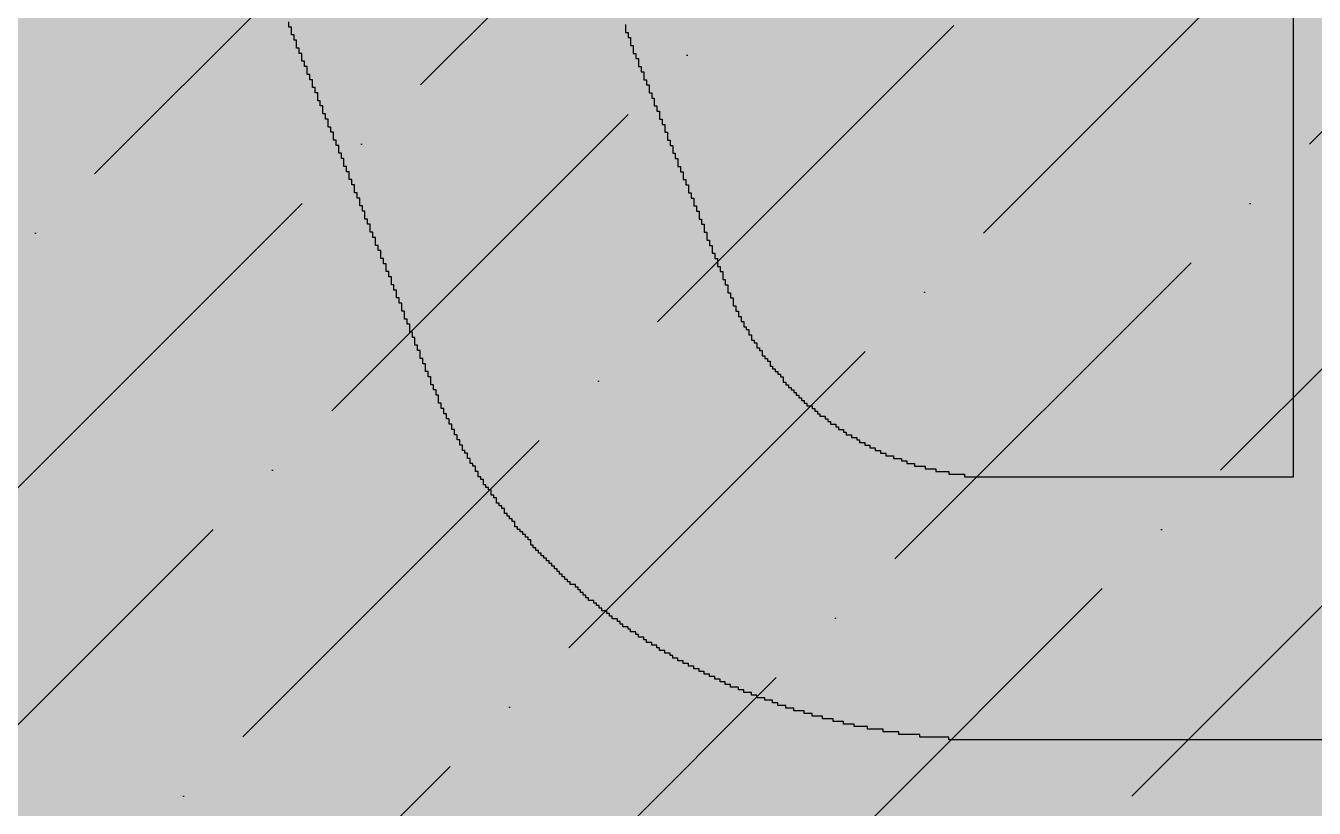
# Model space of a CAD drawing. Header units: millimetres. Extents: x 13 to 345, y 14 to 248.
# Drawn here: x 230.005 to 232.446, y 159.306 to 160.788 of the extents above; entities that cross this region are included whole.
import ezdxf

# ---------------------------------------------------------------- set-up
doc = ezdxf.new("R2010")
doc.units = ezdxf.units.MM

msp = doc.modelspace()

# ---------------------------------------------------------------- hatches: boundary and pattern name
at = {"true_color": 0x2776bb}
h = msp.add_hatch(dxfattribs=at)
h.set_pattern_fill('ANGLE', color=152, scale=0.1)
h.set_pattern_definition([(0, (0, 0), (0, 0.6985), [0.508, -0.1905]), (90, (0, 0), (-0.6985, 4e-17), [0.508, -0.1905])])
h.paths.add_polyline_path([(236.1069, 164.9548, -1), (236.1064, 164.9548, -1), (236.1069, 164.9548), (236.1067, 164.9548, -0.414214), (237.1067, 163.9548), (237.1067, 141.6595, -0.414214), (236.9067, 141.4595), (229.7473, 141.4595, -0.199032), (229.3936, 141.6061), (229.0845, 141.9155), (228.8268, 141.5934, 0.170304), (228.761, 141.406), (228.761, 137.9391, -0.32721), (228.4116, 137.4623), (227.2575, 137.0979, 0.32721), (226.908, 136.6211), (226.908, 136.5795), (242.366, 136.5795), (242.366, 159.7189), (242.366, 166.7692), (242.366, 187.5395), (226.906, 187.5395), (226.906, 165.9548, 0.414382), (227.9066, 164.9548)])
h.paths.add_polyline_path([(231.0297, 187.9981), (235.8728, 187.9981), (235.8728, 190.2954), (231.0297, 190.2954)], flags=9)
h.paths.add_polyline_path([(210.6333, 187.9428), (215.4763, 187.9428), (215.4763, 190.2401), (210.6333, 190.2401)], flags=9)
edge = h.paths.add_edge_path()
edge.add_line((217.251, 141.6387), (217.251, 136.5795))
edge.add_line((217.251, 136.5795), (219.704, 136.5795))
edge.add_line((219.704, 136.5795), (219.704, 136.6211))
edge.add_arc((219.204, 136.6211), 0.5, 0, 72.4744)
edge.add_line((219.3546, 137.0979), (218.2005, 137.4623))
edge.add_arc((218.351, 137.9391), 0.5, 180, 252.4744, ccw=False)
edge.add_line((217.851, 137.9391), (217.851, 141.406))
edge.add_arc((217.551, 141.406), 0.3, 0, 38.6598)
edge.add_line((217.7853, 141.5934), (217.5276, 141.9155))
edge.add_line((217.5276, 141.9155), (217.251, 141.6387))
edge = h.paths.add_edge_path()
edge.add_line((207.2658, 148.2174), (209.5027, 148.2174))
edge.add_line((209.5027, 148.2174), (209.5027, 163.9548))
edge.add_arc((210.5027, 163.9548), 1, 90, 180, ccw=False)
edge.add_line((210.5027, 164.9548), (218.706, 164.9548))
edge.add_arc((218.706, 165.9548), 1, 270, 360)
edge.add_line((219.706, 165.9548), (219.706, 187.5395))
edge.add_line((219.706, 187.5395), (204.246, 187.5395))
edge.add_line((204.246, 187.5395), (204.246, 136.5795))
edge.add_line((204.246, 136.5795), (206.9658, 136.5795))
edge.add_line((206.9658, 136.5795), (206.9658, 147.9174))
edge.add_arc((207.2658, 147.9174), 0.3, 90.0001, 180, ccw=False)
h = msp.add_hatch(color=2)
h.dxf.hatch_style = 1
h.paths.add_polyline_path([(219.206, 189.8395), (227.406, 189.8395)], flags=17)
edge = h.paths.add_edge_path(flags=16)
edge.add_arc((236.1067, 164.9548), 0.000249, 180, 360)
edge.add_arc((236.1067, 164.9548), 0.000249, 360, 540)
edge = h.paths.add_edge_path(flags=17)
edge.add_arc((236.1067, 164.9548), 0.000249, 180, 360)
edge.add_arc((236.1067, 164.9548), 0.000249, 360, 540)
edge = h.paths.add_edge_path()
edge.add_line((219.706, 165.9549), (219.706, 185.8575))
edge.add_arc((219.506, 185.8575), 0.2, 360, 450)
edge.add_line((219.506, 186.0575), (219.206, 186.0575))
edge.add_arc((219.206, 186.2575), 0.2, 180, 270, ccw=False)
edge.add_line((219.006, 186.2575), (219.006, 189.6395))
edge.add_arc((219.206, 189.6395), 0.2, 450, 540, ccw=False)
edge.add_arc((210.5027, 143.8359), 1, 180, 235.767, ccw=False)
edge.add_line((209.5027, 143.8359), (209.5027, 163.9548))
edge.add_arc((210.5027, 163.9548), 1, 90, 180, ccw=False)
edge.add_line((210.5027, 164.9548), (218.706, 164.9548))
edge.add_arc((218.706, 165.9548), 1, 270, 360)
edge.add_line((217.1432, 142.8359), (210.5054, 142.8359))
edge.add_arc((210.5054, 143.8359), 1, 180, 270, ccw=False)
edge.add_line((209.5054, 143.8359), (209.5054, 163.9548))
edge.add_arc((210.5054, 163.9548), 1, 90, 180, ccw=False)
edge.add_line((236.1067, 142.8359), (210.5054, 142.8359))
edge.add_line((229.4689, 142.8359), (236.1067, 142.8359))
edge.add_arc((236.1067, 143.8359), 1, 270, 360)
edge.add_line((237.1067, 143.8359), (237.1067, 163.9548))
edge.add_arc((236.1067, 163.9548), 1, 360, 450)
edge.add_line((226.906, 165.9549), (226.906, 185.8575))
edge.add_arc((227.106, 185.8575), 0.2, 450, 540, ccw=False)
edge.add_line((227.106, 186.0575), (227.406, 186.0575))
edge.add_arc((227.406, 186.2575), 0.2, 270, 360)
edge.add_line((227.606, 186.2575), (227.606, 189.6395))
edge.add_arc((227.406, 189.6395), 0.2, 360, 450)
h = msp.add_hatch(color=2)
h.dxf.hatch_style = 1
h.paths.add_polyline_path([(219.206, 189.8395), (227.406, 189.8395)], flags=17)
edge = h.paths.add_edge_path(flags=16)
edge.add_arc((236.1067, 164.9548), 0.000249, 180, 360)
edge.add_arc((236.1067, 164.9548), 0.000249, 360, 540)
edge = h.paths.add_edge_path(flags=17)
edge.add_arc((236.1067, 164.9548), 0.000249, 180, 360)
edge.add_arc((236.1067, 164.9548), 0.000249, 360, 540)
edge = h.paths.add_edge_path()
edge.add_line((219.706, 165.9549), (219.706, 185.8575))
edge.add_arc((219.506, 185.8575), 0.2, 360, 450)
edge.add_line((219.506, 186.0575), (219.206, 186.0575))
edge.add_arc((219.206, 186.2575), 0.2, 180, 270, ccw=False)
edge.add_line((219.006, 186.2575), (219.006, 189.6395))
edge.add_arc((219.206, 189.6395), 0.2, 450, 540, ccw=False)
edge.add_arc((210.5027, 143.8359), 1, 180, 235.767, ccw=False)
edge.add_line((209.5027, 143.8359), (209.5027, 163.9548))
edge.add_arc((210.5027, 163.9548), 1, 90, 180, ccw=False)
edge.add_line((210.5027, 164.9548), (218.706, 164.9548))
edge.add_arc((218.706, 165.9548), 1, 270, 360)
edge.add_line((217.1432, 142.8359), (210.5054, 142.8359))
edge.add_arc((210.5054, 143.8359), 1, 180, 270, ccw=False)
edge.add_line((209.5054, 143.8359), (209.5054, 163.9548))
edge.add_arc((210.5054, 163.9548), 1, 90, 180, ccw=False)
edge.add_line((236.1067, 142.8359), (210.5054, 142.8359))
edge.add_line((229.4689, 142.8359), (236.1067, 142.8359))
edge.add_arc((236.1067, 143.8359), 1, 270, 360)
edge.add_line((237.1067, 143.8359), (237.1067, 163.9548))
edge.add_arc((236.1067, 163.9548), 1, 360, 450)
edge.add_line((226.906, 165.9549), (226.906, 185.8575))
edge.add_arc((227.106, 185.8575), 0.2, 450, 540, ccw=False)
edge.add_line((227.106, 186.0575), (227.406, 186.0575))
edge.add_arc((227.406, 186.2575), 0.2, 270, 360)
edge.add_line((227.606, 186.2575), (227.606, 189.6395))
edge.add_arc((227.406, 189.6395), 0.2, 360, 450)
edge.add_line((226.906, 185.0575), (219.706, 185.0575))
at = {"true_color": 0xf26722}
h = msp.add_hatch(dxfattribs=at)
h.set_pattern_fill('ANSI36', color=30, scale=0.1, angle=180)
h.set_pattern_definition([(225, (291.20086, 271.86237), (-0.1683798, -0.6173926), [0.79375, -0.15875, 0, -0.15875])])
h.paths.add_polyline_path([(223.2183, 152.0063, -0.414214), (222.7183, 151.5063), (218.4114, 151.5063, 0.414214), (217.9114, 151.0063, -0.414214), (217.4114, 150.5063), (213.7835, 150.5063, -0.414214), (213.2835, 151.0063), (213.2835, 153.72, -0.414214), (213.7835, 154.22), (213.9499, 154.22, 0.414214), (214.4499, 154.72), (214.4499, 161.2894, -0.414214), (214.9499, 161.7894), (222.7183, 161.7894, -0.414214), (223.2183, 161.2894)], flags=16)
h.paths.add_polyline_path([(222.7521, 156.8081), (222.7521, 156.5081), (222.4021, 156.5081), (222.4021, 156.8081)], flags=0)
h.paths.add_polyline_path([(222.7521, 157.2374), (222.4021, 157.2374), (222.4021, 157.5373), (222.7521, 157.5373)], flags=0)
h.paths.add_polyline_path([(222.7521, 156.2082), (222.7521, 155.9082), (222.4021, 155.9082), (222.4021, 156.2082)], flags=0)
h.paths.add_polyline_path([(222.7521, 157.8373), (222.4021, 157.8373), (222.4021, 158.1373), (222.7521, 158.1373)], flags=0)
h.paths.add_polyline_path([(222.7521, 155.4789), (222.7521, 155.179), (222.4021, 155.179), (222.4021, 155.4789)], flags=0)
h.paths.add_polyline_path([(222.7521, 158.5665), (222.4021, 158.5665), (222.4021, 158.8665), (222.7521, 158.8665)], flags=0)
h.paths.add_polyline_path([(222.7521, 154.879), (222.7521, 154.579), (222.4021, 154.579), (222.4021, 154.879)], flags=0)
h.paths.add_polyline_path([(222.7521, 159.1665), (222.4021, 159.1665), (222.4021, 159.4664), (222.7521, 159.4664)], flags=0)
h.paths.add_polyline_path([(222.7521, 154.1498), (222.7521, 153.8498), (222.4021, 153.8498), (222.4021, 154.1498)], flags=0)
h.paths.add_polyline_path([(222.7521, 159.8957), (222.4021, 159.8957), (222.4021, 160.1957), (222.7521, 160.1957)], flags=0)
h.paths.add_polyline_path([(222.7521, 153.5498), (222.7521, 153.2499), (222.4021, 153.2499), (222.4021, 153.5498)], flags=0)
h.paths.add_polyline_path([(222.7521, 160.4956), (222.4021, 160.4956), (222.4021, 160.7956), (222.7521, 160.7956)], flags=0)
h.paths.add_polyline_path([(222.7521, 152.8206), (222.7521, 152.5206), (222.4021, 152.5206), (222.4021, 152.8206)], flags=0)
h.paths.add_polyline_path([(221.9071, 156.8081), (221.9071, 156.5081), (221.5571, 156.5081), (221.5571, 156.8081)], flags=0)
h.paths.add_polyline_path([(221.9071, 156.2082), (221.9071, 155.9082), (221.5571, 155.9082), (221.5571, 156.2082)], flags=0)
h.paths.add_polyline_path([(221.9071, 155.4879), (221.9071, 155.188), (221.5571, 155.188), (221.5571, 155.4879)], flags=0)
h.paths.add_polyline_path([(221.9071, 154.888), (221.9071, 154.588), (221.5571, 154.588), (221.5571, 154.888)], flags=0)
h.paths.add_polyline_path([(222.7521, 152.2207), (222.7521, 151.9207), (222.4021, 151.9207), (222.4021, 152.2207)], flags=0)
h.paths.add_polyline_path([(221.9071, 154.1498), (221.9071, 153.8498), (221.5571, 153.8498), (221.5571, 154.1498)], flags=0)
h.paths.add_polyline_path([(221.9391, 159.8957), (221.5891, 159.8957), (221.5891, 160.1957), (221.9391, 160.1957)], flags=0)
h.paths.add_polyline_path([(221.9071, 153.5498), (221.9071, 153.2499), (221.5571, 153.2499), (221.5571, 153.5498)], flags=0)
h.paths.add_polyline_path([(221.9391, 160.4956), (221.5891, 160.4956), (221.5891, 160.7956), (221.9391, 160.7956)], flags=0)
h.paths.add_polyline_path([(221.9071, 152.8206), (221.9071, 152.5206), (221.5571, 152.5206), (221.5571, 152.8206)], flags=0)
h.paths.add_polyline_path([(221.1101, 156.7388), (220.6101, 156.7388), (220.6101, 157.2388), (221.1101, 157.2388)], flags=0)
h.paths.add_polyline_path([(221.1101, 156.3244), (221.1101, 155.8244), (220.6101, 155.8244), (220.6101, 156.3244)], flags=0)
h.paths.add_polyline_path([(221.0641, 155.4879), (221.0641, 155.188), (220.7141, 155.188), (220.7141, 155.4879)], flags=0)
h.paths.add_polyline_path([(221.9071, 152.2207), (221.9071, 151.9207), (221.5571, 151.9207), (221.5571, 152.2207)], flags=0)
h.paths.add_polyline_path([(221.0641, 154.888), (221.0641, 154.588), (220.7141, 154.588), (220.7141, 154.888)], flags=0)
h.paths.add_polyline_path([(220.9351, 159.9326), (220.6351, 159.9326), (220.6351, 160.1626), (220.9351, 160.1626)], flags=0)
h.paths.add_polyline_path([(220.9351, 160.3126), (220.6351, 160.3126), (220.6351, 160.5426), (220.9351, 160.5426)], flags=0)
h.paths.add_polyline_path([(220.6081, 154.1498), (220.6081, 153.8498), (220.2581, 153.8498), (220.2581, 154.1498)], flags=0)
h.paths.add_polyline_path([(220.6081, 153.5498), (220.6081, 153.2499), (220.2581, 153.2499), (220.2581, 153.5498)], flags=0)
h.paths.add_polyline_path([(219.9701, 156.3798), (219.4701, 156.3798), (219.4701, 156.8798), (219.9701, 156.8798)], flags=0)
h.paths.add_polyline_path([(220.6081, 152.8206), (220.6081, 152.5206), (220.2581, 152.5206), (220.2581, 152.8206)], flags=0)
h.paths.add_polyline_path([(219.9701, 155.9654), (219.9701, 155.4654), (219.4701, 155.4654), (219.4701, 155.9654)], flags=0)
h.paths.add_polyline_path([(220.1381, 159.9164), (219.6381, 159.9164), (219.6381, 160.4164), (220.1381, 160.4164)], flags=0)
h.paths.add_polyline_path([(220.6081, 152.2207), (220.6081, 151.9207), (220.2581, 151.9207), (220.2581, 152.2207)], flags=0)
h.paths.add_polyline_path([(220.1381, 160.8308), (219.6381, 160.8308), (219.6381, 161.3308), (220.1381, 161.3308)], flags=0)
h.paths.add_polyline_path([(219.8031, 153.8796), (219.8031, 153.6496), (219.5031, 153.6496), (219.5031, 153.8796)], flags=0)
h.paths.add_polyline_path([(219.8031, 153.4996), (219.8031, 153.2696), (219.5031, 153.2696), (219.5031, 153.4996)], flags=0)
h.paths.add_polyline_path([(219.2221, 157.6416, 1), (219.2621, 157.6416, 1)], flags=0)
h.paths.add_polyline_path([(219.8534, 152.8206), (219.8534, 152.5206), (219.5034, 152.5206), (219.5034, 152.8206)], flags=0)
h.paths.add_polyline_path([(218.9071, 157.8616, -1), (219.1371, 157.8616, -1)], flags=0)
h.paths.add_polyline_path([(218.9071, 158.2616, -1), (219.1371, 158.2616, -1)], flags=0)
h.paths.add_polyline_path([(219.8534, 152.2207), (219.8534, 151.9207), (219.5034, 151.9207), (219.5034, 152.2207)], flags=0)
h.paths.add_polyline_path([(218.9071, 158.6616, -1), (219.1371, 158.6616, -1)], flags=0)
h.paths.add_polyline_path([(218.9071, 159.0616, -1), (219.1371, 159.0616, -1)], flags=0)
h.paths.add_polyline_path([(218.8906, 156.3798), (218.3906, 156.3798), (218.3906, 156.8798), (218.8906, 156.8798)], flags=0)
h.paths.add_polyline_path([(219.2441, 159.9164), (218.7441, 159.9164), (218.7441, 160.4164), (219.2441, 160.4164)], flags=0)
h.paths.add_polyline_path([(218.8906, 155.9654), (218.8906, 155.4654), (218.3906, 155.4654), (218.3906, 155.9654)], flags=0)
h.paths.add_polyline_path([(219.0961, 154.1498), (219.0961, 153.8498), (218.7461, 153.8498), (218.7461, 154.1498)], flags=0)
h.paths.add_polyline_path([(219.0961, 153.5498), (219.0961, 153.2499), (218.7461, 153.2499), (218.7461, 153.5498)], flags=0)
h.paths.add_polyline_path([(218.5071, 157.8616, -1), (218.7371, 157.8616, -1)], flags=0)
h.paths.add_polyline_path([(218.5071, 158.2616, -1), (218.7371, 158.2616, -1)], flags=0)
h.paths.add_polyline_path([(219.2441, 160.8308), (218.7441, 160.8308), (218.7441, 161.3308), (219.2441, 161.3308)], flags=0)
h.paths.add_polyline_path([(218.5071, 158.6616, -1), (218.7371, 158.6616, -1)], flags=0)
h.paths.add_polyline_path([(218.5071, 159.0616, -1), (218.7371, 159.0616, -1)], flags=0)
h.paths.add_polyline_path([(219.0961, 152.8206), (219.0961, 152.5206), (218.7461, 152.5206), (218.7461, 152.8206)], flags=0)
h.paths.add_polyline_path([(219.0961, 152.2207), (219.0961, 151.9207), (218.7461, 151.9207), (218.7461, 152.2207)], flags=0)
h.paths.add_polyline_path([(218.1071, 157.8616, -1), (218.3371, 157.8616, -1)], flags=0)
h.paths.add_polyline_path([(218.1071, 158.2616, -1), (218.3371, 158.2616, -1)], flags=0)
h.paths.add_polyline_path([(218.1071, 158.6616, -1), (218.3371, 158.6616, -1)], flags=0)
h.paths.add_polyline_path([(218.1071, 159.0616, -1), (218.3371, 159.0616, -1)], flags=0)
h.paths.add_polyline_path([(218.3991, 159.9427), (218.0491, 159.9427), (218.0491, 160.2427), (218.3991, 160.2427)], flags=0)
h.paths.add_polyline_path([(217.7071, 157.8616, -1), (217.9371, 157.8616, -1)], flags=0)
h.paths.add_polyline_path([(218.3991, 160.5426), (218.0491, 160.5426), (218.0491, 160.8426), (218.3991, 160.8426)], flags=0)
h.paths.add_polyline_path([(217.7071, 158.2616, -1), (217.9371, 158.2616, -1)], flags=0)
h.paths.add_polyline_path([(217.7071, 158.6616, -1), (217.9371, 158.6616, -1)], flags=0)
h.paths.add_polyline_path([(217.8111, 156.3798), (217.3111, 156.3798), (217.3111, 156.8798), (217.8111, 156.8798)], flags=0)
h.paths.add_polyline_path([(217.8111, 155.9654), (217.8111, 155.4654), (217.3111, 155.4654), (217.3111, 155.9654)], flags=0)
h.paths.add_polyline_path([(217.7071, 159.0616, -1), (217.9371, 159.0616, -1)], flags=0)
h.paths.add_polyline_path([(217.6911, 159.9164), (217.1911, 159.9164), (217.1911, 160.4164), (217.6911, 160.4164)], flags=0)
h.paths.add_polyline_path([(217.5362, 159.4145, -0.574069), (217.4415, 159.3592, -0.574069), (217.3468, 159.4145, -0.574069), (217.4415, 159.4698, -0.574069)], flags=0)
h.paths.add_polyline_path([(217.4727, 159.4145, -1), (217.4103, 159.4145, -1)], flags=0)
h.paths.add_polyline_path([(217.0603, 152.7732, 1), (217.0203, 152.7732, 1)], flags=0)
h.paths.add_polyline_path([(217.0203, 153.0132, -1), (217.0603, 153.0132, -1)], flags=0)
h.paths.add_polyline_path([(217.0221, 150.8232, 1), (217.0621, 150.8232, 1)], flags=0)
h.paths.add_polyline_path([(217.5003, 153.6732, -1), (217.4603, 153.6732, -1)], flags=0)
h.paths.add_polyline_path([(217.6911, 160.8308), (217.1911, 160.8308), (217.1911, 161.3308), (217.6911, 161.3308)], flags=0)
h.paths.add_polyline_path([(216.8442, 160.0182, -1.390484), (216.7903, 160.0363), (214.5378, 160.0363), (214.5257, 160.0182), (216.7842, 160.0182, -1)], flags=0)
h.paths.add_polyline_path([(216.8143, 160.0482), (216.8143, 159.9882, 0.996619)], flags=0)
h.paths.add_polyline_path([(216.8442, 156.8963, -1), (216.7842, 156.8963, -1)], flags=0)
h.paths.add_polyline_path([(214.0003, 153.0132, 0.629016), (213.9803, 152.9832, 1), (214.0203, 152.9832, 0.629016), (214.0403, 153.0132, 1)], flags=0)
h.paths.add_polyline_path([(217.0603, 153.9732, -1), (217.0203, 153.9732, -1)], flags=0)
h.paths.add_polyline_path([(217.2103, 152.9832, 1), (217.2503, 152.9832, 1)], flags=0)
h.paths.add_polyline_path([(217.2503, 152.9832, -1), (217.2103, 152.9832, -1)], flags=0)
h.paths.add_polyline_path([(217.2503, 152.8732, -1), (217.2103, 152.8732, -1)], flags=0)
h.paths.add_polyline_path([(217.1503, 152.7732, -1), (217.1103, 152.7732, -1)], flags=0)
h.paths.add_polyline_path([(216.5771, 157.1066), (214.7771, 157.1066), (214.7771, 157.9066), (216.5771, 157.9066)], flags=0)
h.paths.add_polyline_path([(217.0603, 152.7732, -1), (217.0203, 152.7732, -1)], flags=0)
h.paths.add_polyline_path([(216.4451, 156.6936), (216.4451, 156.0936), (216.0451, 156.0936), (216.0451, 156.6936)], flags=0)
h.paths.add_polyline_path([(216.4583, 155.8296), (216.4583, 155.3296), (215.9583, 155.3296), (215.9583, 155.8296)], flags=0)
h.paths.add_polyline_path([(216.6955, 153.8732, -1), (216.695, 153.8732, -1)], flags=0)
h.paths.add_polyline_path([(216.6955, 153.4332, -1), (216.695, 153.4332, -1)], flags=0)
h.paths.add_polyline_path([(216.4653, 153.8732), (216.4655, 153.8732, -0.414214), (216.4653, 153.873), (216.4653, 153.4332), (216.4655, 153.4332, -0.415709), (216.4653, 153.433)], flags=0)
h.paths.add_polyline_path([(216.4655, 153.4332, -1), (216.465, 153.4332, -1)], flags=0)
h.paths.add_polyline_path([(216.4655, 153.8732, -1), (216.465, 153.8732, -1)], flags=0)
h.paths.add_polyline_path([(216.5771, 159.0066), (214.7771, 159.0066), (214.7771, 159.8066), (216.5771, 159.8066)], flags=0)
h.paths.add_polyline_path([(217.5003, 150.8232, -1), (217.4603, 150.8232, -1)], flags=0)
h.paths.add_polyline_path([(216.6731, 160.3896), (216.0731, 160.3896), (216.0731, 160.7896), (216.6731, 160.7896)], flags=0)
h.paths.add_polyline_path([(216.6203, 152.6532, 1), (216.6603, 152.6532, 1)], flags=0)
h.paths.add_polyline_path([(216.6603, 152.6532, -1), (216.6203, 152.6532, -1)], flags=0)
h.paths.add_polyline_path([(216.6731, 161.0896), (216.0731, 161.0896), (216.0731, 161.4896), (216.6731, 161.4896)], flags=0)
h.paths.add_polyline_path([(216.6603, 152.2732, -1), (216.6203, 152.2732, -1)], flags=0)
h.paths.add_polyline_path([(216.5403, 152.6532, -1), (216.5003, 152.6532, -1)], flags=0)
h.paths.add_polyline_path([(217.0621, 150.8232, -1), (217.0221, 150.8232, -1)], flags=0)
h.paths.add_polyline_path([(216.5403, 152.2732, -1), (216.5003, 152.2732, -1)], flags=0)
h.paths.add_polyline_path([(216.0955, 153.8732, -1), (216.095, 153.8732, -1)], flags=0)
h.paths.add_polyline_path([(216.0955, 153.4332, -1), (216.095, 153.4332, -1)], flags=0)
h.paths.add_polyline_path([(216.0953, 153.8732), (216.0953, 153.4332), (215.8653, 153.4332), (215.8653, 153.8732), (215.8653, 153.8732), (216.0953, 153.8732)], flags=0)
h.paths.add_polyline_path([(215.8655, 153.4332, -1), (215.865, 153.4332, -1)], flags=0)
h.paths.add_polyline_path([(215.7451, 156.6936), (215.7451, 156.0936), (215.3451, 156.0936), (215.3451, 156.6936)], flags=0)
h.paths.add_polyline_path([(215.8655, 153.8732, -1), (215.865, 153.8732, -1)], flags=0)
h.paths.add_polyline_path([(216.0203, 152.6532, 1), (216.0603, 152.6532, 1)], flags=0)
h.paths.add_polyline_path([(216.0603, 152.6532, -1), (216.0203, 152.6532, -1)], flags=0)
h.paths.add_polyline_path([(215.5439, 155.8296), (215.5439, 155.3296), (215.0439, 155.3296), (215.0439, 155.8296)], flags=0)
h.paths.add_polyline_path([(216.0603, 152.2732, -1), (216.0203, 152.2732, -1)], flags=0)
h.paths.add_polyline_path([(215.8241, 160.3896), (215.2241, 160.3896), (215.2241, 160.7896), (215.8241, 160.7896)], flags=0)
h.paths.add_polyline_path([(215.9403, 152.6532, -1), (215.9003, 152.6532, -1)], flags=0)
h.paths.add_polyline_path([(216.3955, 151.1632, -1), (216.395, 151.1632, -1)], flags=0)
h.paths.add_polyline_path([(216.1655, 151.1632, -1), (216.165, 151.1632, -1)], flags=0)
h.paths.add_polyline_path([(216.3953, 151.1632), (216.3953, 150.7232), (216.1653, 150.7232), (216.1653, 151.1632), (216.1653, 151.1632), (216.3953, 151.1632)], flags=0)
h.paths.add_polyline_path([(215.9403, 152.2732, -1), (215.9003, 152.2732, -1)], flags=0)
h.paths.add_polyline_path([(215.8241, 161.0896), (215.2241, 161.0896), (215.2241, 161.4896), (215.8241, 161.4896)], flags=0)
h.paths.add_polyline_path([(215.4955, 153.8732, -1), (215.495, 153.8732, -1)], flags=0)
h.paths.add_polyline_path([(215.4955, 153.4332, -1), (215.495, 153.4332, -1)], flags=0)
h.paths.add_polyline_path([(215.4953, 153.8732), (215.4953, 153.4332), (215.2653, 153.4332), (215.2653, 153.8732), (215.2653, 153.8732), (215.4953, 153.8732)], flags=0)
h.paths.add_polyline_path([(215.2655, 153.4332, -1), (215.265, 153.4332, -1)], flags=0)
h.paths.add_polyline_path([(215.2655, 153.8732, -1), (215.265, 153.8732, -1)], flags=0)
h.paths.add_polyline_path([(215.4203, 152.6532, 1), (215.4603, 152.6532, 1)], flags=0)
h.paths.add_polyline_path([(215.4603, 152.6532, -1), (215.4203, 152.6532, -1)], flags=0)
h.paths.add_polyline_path([(215.4603, 152.2732, -1), (215.4203, 152.2732, -1)], flags=0)
h.paths.add_polyline_path([(215.7955, 151.1632, -1), (215.795, 151.1632, -1)], flags=0)
h.paths.add_polyline_path([(215.5655, 151.1632, -1), (215.565, 151.1632, -1)], flags=0)
h.paths.add_polyline_path([(215.7953, 151.1632), (215.7953, 150.7232), (215.5653, 150.7232), (215.5653, 151.1632), (215.5653, 151.1632), (215.7953, 151.1632)], flags=0)
h.paths.add_polyline_path([(215.3403, 152.6532, -1), (215.3003, 152.6532, -1)], flags=0)
h.paths.add_polyline_path([(215.3403, 152.2732, -1), (215.3003, 152.2732, -1)], flags=0)
h.paths.add_polyline_path([(214.6655, 153.8732, -1), (214.665, 153.8732, -1)], flags=0)
h.paths.add_polyline_path([(214.8955, 153.8732, -1), (214.895, 153.8732, -1)], flags=0)
h.paths.add_polyline_path([(214.8953, 153.8732), (214.8953, 153.4332), (214.6653, 153.4332), (214.6653, 153.8732), (214.6653, 153.8732), (214.8953, 153.8732)], flags=0)
h.paths.add_polyline_path([(214.8955, 153.4332, -1), (214.895, 153.4332, -1)], flags=0)
h.paths.add_polyline_path([(214.6655, 153.4332, -1), (214.665, 153.4332, -1)], flags=0)
h.paths.add_polyline_path([(214.9411, 160.4347), (214.5911, 160.4347), (214.5911, 160.7347), (214.9411, 160.7347)], flags=0)
h.paths.add_polyline_path([(214.9411, 161.0346), (214.5911, 161.0346), (214.5911, 161.3346), (214.9411, 161.3346)], flags=0)
h.paths.add_polyline_path([(214.8203, 152.6532, 1), (214.8603, 152.6532, 1)], flags=0)
h.paths.add_polyline_path([(214.8603, 152.6532, -1), (214.8203, 152.6532, -1)], flags=0)
h.paths.add_polyline_path([(215.1955, 151.1632, -1), (215.195, 151.1632, -1)], flags=0)
h.paths.add_polyline_path([(215.1953, 151.1632), (215.1953, 150.7232), (214.9653, 150.7232), (214.9653, 151.1632), (214.9653, 151.1632), (215.1953, 151.1632)], flags=0)
h.paths.add_polyline_path([(214.8603, 152.2732, -1), (214.8203, 152.2732, -1)], flags=0)
h.paths.add_polyline_path([(214.7403, 152.6532, -1), (214.7003, 152.6532, -1)], flags=0)
h.paths.add_polyline_path([(214.7403, 152.2732, -1), (214.7003, 152.2732, -1)], flags=0)
h.paths.add_polyline_path([(214.9655, 151.1632, -1), (214.965, 151.1632, -1)], flags=0)
h.paths.add_polyline_path([(214.0203, 153.6732, -1), (213.9803, 153.6732, -1)], flags=0)
h.paths.add_polyline_path([(214.3655, 151.1632, -1), (214.365, 151.1632, -1)], flags=0)
h.paths.add_polyline_path([(214.5955, 151.1632, -1), (214.595, 151.1632, -1)], flags=0)
h.paths.add_polyline_path([(214.5953, 151.1632), (214.5953, 150.7232), (214.3653, 150.7232), (214.3653, 151.1632), (214.3653, 151.1632), (214.5953, 151.1632)], flags=0)
h.paths.add_polyline_path([(213.9803, 152.9832, 1), (214.0203, 152.9832, 1)], flags=0)
h.paths.add_polyline_path([(214.0403, 152.7732, -1), (214.0003, 152.7732, -1)], flags=0)
h.paths.add_polyline_path([(214.0312, 162.5495), (210.5072, 162.5463, -0.414485), (209.9066, 163.1463), (209.9066, 163.9373, -0.413943), (210.5061, 164.5373), (214.0301, 164.5405, -0.414485), (214.6306, 163.9405), (214.6306, 163.1495, -0.413943)], flags=16)
h.paths.add_polyline_path([(213.9503, 152.7732, -1), (213.9103, 152.7732, -1)], flags=0)
h.paths.add_polyline_path([(213.8503, 152.9832, -1), (213.8103, 152.9832, -1)], flags=0)
h.paths.add_polyline_path([(213.8503, 152.8732, -1), (213.8103, 152.8732, -1)], flags=0)
h.paths.add_polyline_path([(214.031, 162.7495), (210.507, 162.7463, -0.414485), (210.1066, 163.1463), (210.1066, 163.9373, -0.413943), (210.5062, 164.3373), (214.0302, 164.3405, -0.414485), (214.4306, 163.9405), (214.4306, 163.1495, -0.413943)], flags=0)
h.paths.add_polyline_path([(213.6003, 153.6732, -1), (213.5603, 153.6732, -1)], flags=0)
h.paths.add_polyline_path([(214.0384, 150.8232, -1), (213.9984, 150.8232, -1)], flags=0)
h.paths.add_polyline_path([(213.6003, 150.8232, -1), (213.5603, 150.8232, -1)], flags=0)
h.paths.add_polyline_path([(217.6245, 158.2625), (217.6245, 159.4093), (216.8571, 159.4093), (216.8571, 158.2625)], flags=8)
edge = h.paths.add_edge_path()
edge.add_line((217.251, 147.6396), (217.251, 145.4595))
edge.add_line((217.251, 145.4595), (237.1067, 145.4595))
edge.add_line((237.1067, 145.4595), (237.1067, 163.9548))
edge.add_arc((236.1067, 163.9548), 1, 0, 90)
edge.add_line((236.1067, 164.9548), (227.9066, 164.9548))
edge.add_arc((227.906, 165.9548), 1, 180, 270.033, ccw=False)
edge.add_line((226.906, 165.9548), (219.706, 165.9548))
edge.add_arc((218.706, 165.9548), 1, -90, 0, ccw=False)
edge.add_line((218.706, 164.9548), (210.5027, 164.9548))
edge.add_arc((210.5027, 163.9548), 1, 90, 180)
edge.add_line((209.5027, 163.9548), (209.5027, 148.2174))
edge.add_line((209.5027, 148.2174), (213.6803, 148.2174))
edge.add_arc((213.6803, 148.7174), 0.5, 270.0001, 360)
edge.add_line((214.1803, 148.7174), (214.1803, 150.5063))
edge.add_line((214.1803, 150.5063), (216.8803, 150.5063))
edge.add_line((216.8803, 150.5063), (216.8803, 148.4245))
edge.add_arc((217.3803, 148.4245), 0.5, 180, 225)
edge.add_line((217.0267, 148.071), (217.1046, 147.9931))
edge.add_arc((216.751, 147.6396), 0.5, 0, 45, ccw=False)

# ---------------------------------------------------------------- linework, layer by layer
at = {"color": 2}
for p, q in [((232.406, 160.631), (232.406, 161.5227)), ((230.5032, 160.7855), (230.5032, 160.7954)), ((230.5082, 160.7855), (230.5032, 160.7855)), ((230.5082, 160.7705), (230.5082, 160.7855)), ((231.1408, 160.7904), (231.1408, 160.7755)), ((230.5132, 160.7705), (230.5082, 160.7705)), ((230.5132, 160.7606), (230.5132, 160.7705)), ((230.5181, 160.7606), (230.5132, 160.7606)), ((230.5181, 160.7456), (230.5181, 160.7606)), ((231.1408, 160.7755), (231.1458, 160.7755)), ((231.1458, 160.7755), (231.1458, 160.7655)), ((231.1458, 160.7655), (231.1507, 160.7655)), ((231.1507, 160.7655), (231.1507, 160.7506)), ((230.5231, 160.7456), (230.5181, 160.7456)), ((230.5231, 160.7356), (230.5231, 160.7456)), ((230.5281, 160.7356), (230.5231, 160.7356)), ((230.5281, 160.7207), (230.5281, 160.7356)), ((231.1507, 160.7506), (231.1557, 160.7506)), ((231.1557, 160.7506), (231.1557, 160.7356)), ((231.1557, 160.7356), (231.1607, 160.7356)), ((231.1607, 160.7356), (231.1607, 160.7257)), ((230.5331, 160.7207), (230.5281, 160.7207)), ((230.5331, 160.7107), (230.5331, 160.7207)), ((230.5381, 160.7107), (230.5331, 160.7107)), ((230.5381, 160.6958), (230.5381, 160.7107)), ((231.1607, 160.7257), (231.1657, 160.7257)), ((231.1657, 160.7257), (231.1657, 160.7107)), ((231.1657, 160.7107), (231.1707, 160.7107)), ((231.1707, 160.7107), (231.1707, 160.7008)), ((230.543, 160.6958), (230.5381, 160.6958)), ((230.543, 160.6858), (230.543, 160.6958)), ((230.548, 160.6858), (230.543, 160.6858)), ((230.548, 160.6709), (230.548, 160.6858)), ((231.1707, 160.7008), (231.1757, 160.7008)), ((231.1757, 160.7008), (231.1757, 160.6858)), ((231.1757, 160.6858), (231.1806, 160.6858)), ((231.1806, 160.6858), (231.1806, 160.6759)), ((230.553, 160.6709), (230.548, 160.6709)), ((230.553, 160.6609), (230.553, 160.6709)), ((230.558, 160.6609), (230.553, 160.6609)), ((230.558, 160.646), (230.558, 160.6609)), ((231.1806, 160.6759), (231.1856, 160.6759)), ((231.1856, 160.6759), (231.1856, 160.6609)), ((231.1856, 160.6609), (231.1906, 160.6609)), ((231.1906, 160.6609), (231.1906, 160.651)), ((230.563, 160.646), (230.558, 160.646)), ((230.563, 160.636), (230.563, 160.646)), ((230.5679, 160.636), (230.563, 160.636)), ((230.5679, 160.6211), (230.5679, 160.636)), ((231.1906, 160.651), (231.1956, 160.651)), ((231.1956, 160.651), (231.1956, 160.636)), ((231.1956, 160.636), (231.2006, 160.636)), ((231.2006, 160.636), (231.2006, 160.6261)), ((230.5729, 160.6211), (230.5679, 160.6211)), ((230.5729, 160.6111), (230.5729, 160.6211)), ((230.5779, 160.6111), (230.5729, 160.6111)), ((230.5779, 160.5962), (230.5779, 160.6111)), ((231.2006, 160.6261), (231.2055, 160.6261)), ((231.2055, 160.6261), (231.2055, 160.6111)), ((231.2055, 160.6111), (231.2105, 160.6111)), ((231.2105, 160.6111), (231.2105, 160.6012)), ((232.406, 160.6261), (232.406, 160.631)), ((232.406, 159.9337), (232.406, 160.6261)), ((230.5829, 160.5962), (230.5779, 160.5962)), ((230.5829, 160.5862), (230.5829, 160.5962)), ((230.5879, 160.5862), (230.5829, 160.5862)), ((230.5879, 160.5713), (230.5879, 160.5862)), ((231.2105, 160.6012), (231.2155, 160.6012)), ((231.2155, 160.6012), (231.2155, 160.5862)), ((231.2155, 160.5862), (231.2205, 160.5862)), ((231.2205, 160.5862), (231.2205, 160.5713)), ((230.5929, 160.5713), (230.5879, 160.5713)), ((230.5929, 160.5613), (230.5929, 160.5713)), ((230.5978, 160.5613), (230.5929, 160.5613)), ((230.5978, 160.5464), (230.5978, 160.5613)), ((231.2205, 160.5713), (231.2255, 160.5713)), ((231.2255, 160.5713), (231.2255, 160.5613)), ((231.2255, 160.5613), (231.2304, 160.5613)), ((231.2304, 160.5613), (231.2304, 160.5464)), ((230.6028, 160.5464), (230.5978, 160.5464)), ((230.6028, 160.5364), (230.6028, 160.5464)), ((230.6078, 160.5364), (230.6028, 160.5364)), ((230.6078, 160.5215), (230.6078, 160.5364)), ((231.2304, 160.5464), (231.2354, 160.5464)), ((231.2354, 160.5464), (231.2354, 160.5364)), ((231.2354, 160.5364), (231.2404, 160.5364)), ((231.2404, 160.5364), (231.2404, 160.5215)), ((230.6128, 160.5215), (230.6078, 160.5215)), ((230.6128, 160.5115), (230.6128, 160.5215)), ((231.2404, 160.5215), (231.2454, 160.5215)), ((231.2454, 160.5215), (231.2454, 160.5115)), ((230.6178, 160.5115), (230.6128, 160.5115)), ((230.6178, 160.4966), (230.6178, 160.5115)), ((230.6227, 160.4966), (230.6178, 160.4966)), ((230.6227, 160.4866), (230.6227, 160.4966)), ((231.2454, 160.5115), (231.2504, 160.5115)), ((231.2504, 160.5115), (231.2504, 160.4966)), ((231.2504, 160.4966), (231.2554, 160.4966)), ((231.2554, 160.4966), (231.2554, 160.4866)), ((230.6277, 160.4866), (230.6227, 160.4866)), ((230.6277, 160.4716), (230.6277, 160.4866)), ((230.6327, 160.4716), (230.6277, 160.4716)), ((230.6327, 160.4617), (230.6327, 160.4716)), ((231.2554, 160.4866), (231.2603, 160.4866)), ((231.2603, 160.4866), (231.2603, 160.4716)), ((231.2603, 160.4716), (231.2653, 160.4716)), ((231.2653, 160.4716), (231.2653, 160.4617)), ((230.6377, 160.4617), (230.6327, 160.4617)), ((230.6377, 160.4467), (230.6377, 160.4617)), ((230.6427, 160.4467), (230.6377, 160.4467)), ((230.6427, 160.4368), (230.6427, 160.4467)), ((231.2653, 160.4617), (231.2703, 160.4617)), ((231.2703, 160.4617), (231.2703, 160.4467)), ((231.2703, 160.4467), (231.2753, 160.4467)), ((231.2753, 160.4467), (231.2753, 160.4368)), ((230.6476, 160.4368), (230.6427, 160.4368)), ((230.6476, 160.4218), (230.6476, 160.4368)), ((230.6526, 160.4218), (230.6476, 160.4218)), ((230.6526, 160.4119), (230.6526, 160.4218)), ((231.2753, 160.4368), (231.2803, 160.4368)), ((231.2803, 160.4368), (231.2803, 160.4218)), ((231.2803, 160.4218), (231.2852, 160.4218)), ((231.2852, 160.4218), (231.2852, 160.4119)), ((230.6576, 160.4119), (230.6526, 160.4119)), ((230.6576, 160.3969), (230.6576, 160.4119)), ((230.6626, 160.3969), (230.6576, 160.3969)), ((230.6626, 160.387), (230.6626, 160.3969)), ((231.2852, 160.4119), (231.2902, 160.4119)), ((231.2902, 160.4119), (231.2902, 160.3969)), ((231.2902, 160.3969), (231.2952, 160.3969)), ((231.2952, 160.3969), (231.2952, 160.382)), ((230.6676, 160.387), (230.6626, 160.387)), ((230.6676, 160.372), (230.6676, 160.387)), ((230.6726, 160.372), (230.6676, 160.372)), ((230.6726, 160.3621), (230.6726, 160.372)), ((231.2952, 160.382), (231.3002, 160.382)), ((231.3002, 160.382), (231.3002, 160.372)), ((231.3002, 160.372), (231.3052, 160.372)), ((231.3052, 160.372), (231.3052, 160.3571)), ((230.6775, 160.3621), (230.6726, 160.3621)), ((230.6775, 160.3471), (230.6775, 160.3621)), ((230.6825, 160.3471), (230.6775, 160.3471)), ((230.6825, 160.3372), (230.6825, 160.3471)), ((231.3052, 160.3571), (231.3101, 160.3571)), ((231.3101, 160.3571), (231.3101, 160.3471)), ((231.3101, 160.3471), (231.3151, 160.3471)), ((231.3151, 160.3471), (231.3151, 160.3322)), ((230.6875, 160.3372), (230.6825, 160.3372)), ((230.6875, 160.3222), (230.6875, 160.3372)), ((230.6925, 160.3222), (230.6875, 160.3222)), ((230.6925, 160.3122), (230.6925, 160.3222)), ((231.3151, 160.3322), (231.3201, 160.3322)), ((231.3201, 160.3322), (231.3201, 160.3222)), ((231.3201, 160.3222), (231.3251, 160.3222)), ((231.3251, 160.3222), (231.3251, 160.3073)), ((230.6975, 160.3122), (230.6925, 160.3122)), ((230.6975, 160.2973), (230.6975, 160.3122)), ((230.7024, 160.2973), (230.6975, 160.2973)), ((230.7024, 160.2873), (230.7024, 160.2973)), ((231.3251, 160.3073), (231.3301, 160.3073)), ((231.3301, 160.3073), (231.3301, 160.2973)), ((231.3301, 160.2973), (231.3351, 160.2973)), ((231.3351, 160.2973), (231.3351, 160.2824)), ((230.7074, 160.2873), (230.7024, 160.2873)), ((230.7074, 160.2724), (230.7074, 160.2873)), ((230.7124, 160.2724), (230.7074, 160.2724)), ((230.7124, 160.2624), (230.7124, 160.2724)), ((231.3351, 160.2824), (231.34, 160.2824)), ((231.34, 160.2824), (231.34, 160.2724)), ((231.34, 160.2724), (231.345, 160.2724)), ((231.345, 160.2724), (231.345, 160.2575)), ((230.7174, 160.2624), (230.7124, 160.2624)), ((230.7174, 160.2475), (230.7174, 160.2624)), ((230.7224, 160.2475), (230.7174, 160.2475)), ((230.7224, 160.2325), (230.7224, 160.2475)), ((231.345, 160.2575), (231.35, 160.2575)), ((231.35, 160.2575), (231.35, 160.2475)), ((231.35, 160.2475), (231.355, 160.2475)), ((231.355, 160.2475), (231.355, 160.2375)), ((230.7273, 160.2325), (230.7224, 160.2325)), ((230.7273, 160.2226), (230.7273, 160.2325)), ((230.7323, 160.2226), (230.7273, 160.2226)), ((230.7323, 160.2076), (230.7323, 160.2226)), ((231.355, 160.2375), (231.36, 160.2375)), ((231.36, 160.2375), (231.36, 160.2276)), ((231.36, 160.2276), (231.3649, 160.2276)), ((231.3649, 160.2276), (231.3649, 160.2176)), ((230.7373, 160.2076), (230.7323, 160.2076)), ((230.7373, 160.1977), (230.7373, 160.2076)), ((230.7423, 160.1977), (230.7373, 160.1977)), ((230.7423, 160.1827), (230.7423, 160.1977)), ((231.3649, 160.2176), (231.3699, 160.2176)), ((231.3699, 160.2176), (231.3699, 160.2126)), ((231.3699, 160.2126), (231.3749, 160.2126)), ((231.3749, 160.2126), (231.3749, 160.2027)), ((231.3749, 160.2027), (231.3799, 160.2027)), ((231.3799, 160.2027), (231.3799, 160.1927)), ((230.7473, 160.1827), (230.7423, 160.1827)), ((230.7473, 160.1728), (230.7473, 160.1827)), ((230.7523, 160.1728), (230.7473, 160.1728)), ((230.7523, 160.1578), (230.7523, 160.1728)), ((231.3799, 160.1927), (231.3849, 160.1927)), ((231.3849, 160.1927), (231.3849, 160.1877)), ((231.3849, 160.1877), (231.3898, 160.1877)), ((231.3898, 160.1877), (231.3898, 160.1778)), ((231.3898, 160.1778), (231.3948, 160.1778)), ((231.3948, 160.1778), (231.3948, 160.1728)), ((231.3948, 160.1728), (231.3998, 160.1728)), ((231.3998, 160.1728), (231.3998, 160.1628)), ((230.7572, 160.1578), (230.7523, 160.1578)), ((230.7572, 160.1479), (230.7572, 160.1578)), ((230.7622, 160.1479), (230.7572, 160.1479)), ((230.7622, 160.1329), (230.7622, 160.1479)), ((231.3998, 160.1628), (231.4048, 160.1628)), ((231.4048, 160.1628), (231.4048, 160.1578)), ((231.4048, 160.1578), (231.4098, 160.1578)), ((231.4098, 160.1578), (231.4098, 160.1528)), ((231.4098, 160.1528), (231.4148, 160.1528)), ((231.4148, 160.1528), (231.4148, 160.1429)), ((230.7672, 160.1329), (230.7622, 160.1329)), ((230.7672, 160.123), (230.7672, 160.1329)), ((230.7722, 160.123), (230.7672, 160.123)), ((230.7722, 160.108), (230.7722, 160.123)), ((231.4148, 160.1429), (231.4197, 160.1429)), ((231.4197, 160.1429), (231.4197, 160.1379)), ((231.4197, 160.1379), (231.4247, 160.1379)), ((231.4247, 160.1379), (231.4247, 160.1329)), ((231.4247, 160.1329), (231.4297, 160.1329)), ((231.4297, 160.1329), (231.4297, 160.1279)), ((231.4297, 160.1279), (231.4347, 160.1279)), ((231.4347, 160.1279), (231.4347, 160.123)), ((231.4347, 160.123), (231.4397, 160.123)), ((231.4397, 160.123), (231.4397, 160.113)), ((230.7772, 160.108), (230.7722, 160.108)), ((230.7772, 160.0981), (230.7772, 160.108)), ((230.7821, 160.0981), (230.7772, 160.0981)), ((230.7821, 160.0881), (230.7821, 160.0981)), ((231.4397, 160.113), (231.4446, 160.113)), ((231.4446, 160.113), (231.4446, 160.108)), ((231.4446, 160.108), (231.4496, 160.108)), ((231.4496, 160.108), (231.4496, 160.103)), ((231.4496, 160.103), (231.4546, 160.103)), ((231.4546, 160.103), (231.4546, 160.0981)), ((231.4546, 160.0981), (231.4596, 160.0981)), ((231.4596, 160.0981), (231.4596, 160.0931)), ((230.7871, 160.0881), (230.7821, 160.0881)), ((230.7871, 160.0731), (230.7871, 160.0881)), ((230.7921, 160.0731), (230.7871, 160.0731)), ((230.7921, 160.0632), (230.7921, 160.0731)), ((231.4596, 160.0931), (231.4646, 160.0931)), ((231.4646, 160.0931), (231.4646, 160.0881)), ((231.4646, 160.0881), (231.4695, 160.0881)), ((231.4695, 160.0881), (231.4695, 160.0831)), ((231.4695, 160.0831), (231.4745, 160.0831)), ((231.4745, 160.0831), (231.4745, 160.0781)), ((231.4745, 160.0781), (231.4795, 160.0781)), ((231.4795, 160.0781), (231.4795, 160.0731)), ((231.4795, 160.0731), (231.4845, 160.0731)), ((231.4845, 160.0731), (231.4845, 160.0682)), ((230.7971, 160.0632), (230.7921, 160.0632)), ((230.7971, 160.0532), (230.7971, 160.0632)), ((230.8021, 160.0532), (230.7971, 160.0532)), ((230.8021, 160.0433), (230.8021, 160.0532)), ((231.4845, 160.0682), (231.4945, 160.0682)), ((231.4945, 160.0682), (231.4945, 160.0632)), ((231.4945, 160.0632), (231.4994, 160.0632)), ((231.4994, 160.0632), (231.4994, 160.0582)), ((231.4994, 160.0582), (231.5044, 160.0582)), ((231.5044, 160.0582), (231.5044, 160.0532)), ((231.5044, 160.0532), (231.5094, 160.0532)), ((231.5094, 160.0532), (231.5094, 160.0482)), ((231.5094, 160.0482), (231.5194, 160.0482)), ((231.5194, 160.0482), (231.5194, 160.0433)), ((230.807, 160.0433), (230.8021, 160.0433)), ((230.807, 160.0333), (230.807, 160.0433)), ((230.812, 160.0333), (230.807, 160.0333)), ((230.812, 160.0233), (230.812, 160.0333)), ((231.5194, 160.0433), (231.5243, 160.0433)), ((231.5243, 160.0433), (231.5243, 160.0383)), ((231.5243, 160.0383), (231.5293, 160.0383)), ((231.5293, 160.0383), (231.5293, 160.0333)), ((231.5293, 160.0333), (231.5393, 160.0333)), ((231.5393, 160.0333), (231.5393, 160.0283)), ((231.5393, 160.0283), (231.5443, 160.0283)), ((231.5443, 160.0283), (231.5443, 160.0233)), ((230.817, 160.0233), (230.812, 160.0233)), ((230.817, 160.0134), (230.817, 160.0233)), ((230.822, 160.0134), (230.817, 160.0134)), ((230.822, 160.0034), (230.822, 160.0134)), ((230.827, 160.0034), (230.822, 160.0034)), ((230.827, 159.9934), (230.827, 160.0034)), ((231.5443, 160.0233), (231.5542, 160.0233)), ((231.5542, 160.0233), (231.5542, 160.0184)), ((231.5542, 160.0184), (231.5592, 160.0184)), ((231.5592, 160.0184), (231.5592, 160.0134)), ((231.5592, 160.0134), (231.5692, 160.0134)), ((231.5692, 160.0134), (231.5692, 160.0084)), ((231.5692, 160.0084), (231.5791, 160.0084)), ((231.5791, 160.0084), (231.5791, 160.0034)), ((231.5791, 160.0034), (231.5841, 160.0034)), ((231.5841, 160.0034), (231.5841, 159.9984)), ((230.832, 159.9934), (230.827, 159.9934)), ((230.832, 159.9835), (230.832, 159.9934)), ((230.8369, 159.9835), (230.832, 159.9835)), ((230.8369, 159.9785), (230.8369, 159.9835)), ((230.8419, 159.9785), (230.8369, 159.9785)), ((230.8419, 159.9685), (230.8419, 159.9785)), ((231.5841, 159.9984), (231.5941, 159.9984)), ((231.5941, 159.9984), (231.5941, 159.9934)), ((231.5941, 159.9934), (231.604, 159.9934)), ((231.604, 159.9934), (231.604, 159.9885)), ((231.604, 159.9885), (231.614, 159.9885)), ((231.614, 159.9885), (231.614, 159.9835)), ((231.614, 159.9835), (231.624, 159.9835)), ((231.624, 159.9835), (231.624, 159.9785)), ((231.624, 159.9785), (231.6339, 159.9785)), ((231.6339, 159.9785), (231.6339, 159.9735)), ((230.8469, 159.9685), (230.8419, 159.9685)), ((230.8469, 159.9586), (230.8469, 159.9685)), ((230.8519, 159.9586), (230.8469, 159.9586)), ((230.8519, 159.9536), (230.8519, 159.9586)), ((230.8569, 159.9536), (230.8519, 159.9536)), ((230.8569, 159.9436), (230.8569, 159.9536)), ((231.6339, 159.9735), (231.6489, 159.9735)), ((231.6489, 159.9735), (231.6489, 159.9685)), ((231.6489, 159.9685), (231.6638, 159.9685)), ((231.6638, 159.9685), (231.6638, 159.9636)), ((231.6638, 159.9636), (231.6738, 159.9636)), ((231.6738, 159.9636), (231.6738, 159.9586)), ((231.6738, 159.9586), (231.6887, 159.9586)), ((231.6887, 159.9586), (231.6887, 159.9536)), ((231.6887, 159.9536), (231.7086, 159.9536)), ((231.7086, 159.9536), (231.7086, 159.9486)), ((230.8618, 159.9436), (230.8569, 159.9436)), ((230.8618, 159.9337), (230.8618, 159.9436)), ((230.8668, 159.9337), (230.8618, 159.9337)), ((230.8668, 159.9287), (230.8668, 159.9337)), ((230.8718, 159.9287), (230.8668, 159.9287)), ((230.8718, 159.9187), (230.8718, 159.9287)), ((231.7086, 159.9486), (231.7286, 159.9486)), ((231.7286, 159.9486), (231.7286, 159.9436)), ((231.7286, 159.9436), (231.7535, 159.9436)), ((231.7535, 159.9436), (231.7535, 159.9387)), ((231.7535, 159.9387), (231.7834, 159.9387)), ((231.7834, 159.9387), (231.7834, 159.9337)), ((231.7834, 159.9337), (232.406, 159.9337)), ((230.8768, 159.9187), (230.8718, 159.9187)), ((230.8768, 159.9137), (230.8768, 159.9187)), ((230.8818, 159.9137), (230.8768, 159.9137)), ((230.8818, 159.9088), (230.8818, 159.9137)), ((230.8867, 159.9088), (230.8818, 159.9088)), ((230.8867, 159.8988), (230.8867, 159.9088)), ((230.8917, 159.8988), (230.8867, 159.8988)), ((230.8917, 159.8938), (230.8917, 159.8988)), ((230.8967, 159.8938), (230.8917, 159.8938)), ((230.8967, 159.8839), (230.8967, 159.8938)), ((230.9017, 159.8839), (230.8967, 159.8839)), ((230.9017, 159.8789), (230.9017, 159.8839)), ((230.9067, 159.8789), (230.9017, 159.8789)), ((230.9067, 159.8739), (230.9067, 159.8789)), ((230.9116, 159.8739), (230.9067, 159.8739)), ((230.9116, 159.8639), (230.9116, 159.8739)), ((230.9166, 159.8639), (230.9116, 159.8639)), ((230.9166, 159.859), (230.9166, 159.8639)), ((230.9216, 159.859), (230.9166, 159.859)), ((230.9216, 159.854), (230.9216, 159.859)), ((230.9266, 159.854), (230.9216, 159.854)), ((230.9266, 159.849), (230.9266, 159.854)), ((230.9316, 159.849), (230.9266, 159.849)), ((230.9316, 159.839), (230.9316, 159.849)), ((230.9366, 159.839), (230.9316, 159.839)), ((230.9366, 159.8341), (230.9366, 159.839)), ((230.9415, 159.8341), (230.9366, 159.8341)), ((230.9415, 159.8291), (230.9415, 159.8341)), ((230.9465, 159.8291), (230.9415, 159.8291)), ((230.9465, 159.8241), (230.9465, 159.8291)), ((230.9515, 159.8241), (230.9465, 159.8241)), ((230.9515, 159.8191), (230.9515, 159.8241)), ((230.9565, 159.8191), (230.9515, 159.8191)), ((230.9565, 159.8141), (230.9565, 159.8191)), ((230.9615, 159.8141), (230.9565, 159.8141)), ((230.9615, 159.8042), (230.9615, 159.8141)), ((230.9664, 159.8042), (230.9615, 159.8042)), ((230.9664, 159.7992), (230.9664, 159.8042)), ((230.9714, 159.7992), (230.9664, 159.7992)), ((230.9714, 159.7942), (230.9714, 159.7992)), ((230.9764, 159.7942), (230.9714, 159.7942)), ((230.9764, 159.7892), (230.9764, 159.7942)), ((230.9814, 159.7892), (230.9764, 159.7892)), ((230.9814, 159.7842), (230.9814, 159.7892)), ((230.9864, 159.7842), (230.9814, 159.7842)), ((230.9864, 159.7793), (230.9864, 159.7842)), ((230.9914, 159.7793), (230.9864, 159.7793)), ((230.9914, 159.7743), (230.9914, 159.7793)), ((230.9963, 159.7743), (230.9914, 159.7743)), ((230.9963, 159.7693), (230.9963, 159.7743)), ((231.0013, 159.7693), (230.9963, 159.7693)), ((231.0013, 159.7643), (231.0013, 159.7693)), ((231.0063, 159.7643), (231.0013, 159.7643)), ((231.0063, 159.7593), (231.0063, 159.7643)), ((231.0113, 159.7593), (231.0063, 159.7593)), ((231.0113, 159.7544), (231.0113, 159.7593)), ((231.0163, 159.7544), (231.0113, 159.7544)), ((231.0163, 159.7494), (231.0163, 159.7544)), ((231.0212, 159.7494), (231.0163, 159.7494)), ((231.0212, 159.7444), (231.0212, 159.7494)), ((231.0262, 159.7444), (231.0212, 159.7444)), ((231.0262, 159.7394), (231.0262, 159.7444)), ((231.0312, 159.7394), (231.0262, 159.7394)), ((231.0312, 159.7344), (231.0312, 159.7394)), ((231.0362, 159.7344), (231.0312, 159.7344)), ((231.0362, 159.7294), (231.0362, 159.7344)), ((231.0461, 159.7294), (231.0362, 159.7294)), ((231.0461, 159.7245), (231.0461, 159.7294)), ((231.0511, 159.7245), (231.0461, 159.7245)), ((231.0511, 159.7195), (231.0511, 159.7245)), ((231.0561, 159.7195), (231.0511, 159.7195)), ((231.0561, 159.7145), (231.0561, 159.7195)), ((231.0611, 159.7145), (231.0561, 159.7145)), ((231.0611, 159.7095), (231.0611, 159.7145)), ((231.0661, 159.7095), (231.0611, 159.7095)), ((231.0661, 159.7045), (231.0661, 159.7095)), ((231.0711, 159.7045), (231.0661, 159.7045)), ((231.0711, 159.6996), (231.0711, 159.7045)), ((231.081, 159.6996), (231.0711, 159.6996)), ((231.081, 159.6946), (231.081, 159.6996)), ((231.086, 159.6946), (231.081, 159.6946)), ((231.086, 159.6896), (231.086, 159.6946)), ((231.091, 159.6896), (231.086, 159.6896)), ((231.091, 159.6846), (231.091, 159.6896)), ((231.096, 159.6846), (231.091, 159.6846)), ((231.096, 159.6796), (231.096, 159.6846)), ((231.1059, 159.6796), (231.096, 159.6796)), ((231.1059, 159.6747), (231.1059, 159.6796)), ((231.1109, 159.6747), (231.1059, 159.6747)), ((231.1109, 159.6697), (231.1109, 159.6747)), ((231.1159, 159.6697), (231.1109, 159.6697)), ((231.1159, 159.6647), (231.1159, 159.6697)), ((231.1258, 159.6647), (231.1159, 159.6647)), ((231.1258, 159.6597), (231.1258, 159.6647)), ((231.1308, 159.6597), (231.1258, 159.6597)), ((231.1308, 159.6547), (231.1308, 159.6597)), ((231.1358, 159.6547), (231.1308, 159.6547)), ((231.1358, 159.6497), (231.1358, 159.6547)), ((231.1458, 159.6497), (231.1358, 159.6497)), ((231.1458, 159.6448), (231.1458, 159.6497)), ((231.1507, 159.6448), (231.1458, 159.6448)), ((231.1507, 159.6398), (231.1507, 159.6448)), ((231.1607, 159.6398), (231.1507, 159.6398)), ((231.1607, 159.6348), (231.1607, 159.6398)), ((231.1657, 159.6348), (231.1607, 159.6348)), ((231.1657, 159.6298), (231.1657, 159.6348)), ((231.1757, 159.6298), (231.1657, 159.6298)), ((231.1757, 159.6248), (231.1757, 159.6298)), ((231.1806, 159.6248), (231.1757, 159.6248)), ((231.1806, 159.6199), (231.1806, 159.6248)), ((231.1906, 159.6199), (231.1806, 159.6199)), ((231.1906, 159.6149), (231.1906, 159.6199)), ((231.2006, 159.6149), (231.1906, 159.6149)), ((231.2006, 159.6099), (231.2006, 159.6149)), ((231.2055, 159.6099), (231.2006, 159.6099)), ((231.2055, 159.6049), (231.2055, 159.6099)), ((231.2155, 159.6049), (231.2055, 159.6049)), ((231.2155, 159.5999), (231.2155, 159.6049)), ((231.2255, 159.5999), (231.2155, 159.5999)), ((231.2255, 159.595), (231.2255, 159.5999)), ((231.2304, 159.595), (231.2255, 159.595)), ((231.2304, 159.59), (231.2304, 159.595)), ((231.2404, 159.59), (231.2304, 159.59)), ((231.2404, 159.585), (231.2404, 159.59)), ((231.2504, 159.585), (231.2404, 159.585)), ((231.2504, 159.58), (231.2504, 159.585)), ((231.2603, 159.58), (231.2504, 159.58)), ((231.2603, 159.575), (231.2603, 159.58)), ((231.2703, 159.575), (231.2603, 159.575)), ((231.2703, 159.57), (231.2703, 159.575)), ((231.2803, 159.57), (231.2703, 159.57)), ((231.2803, 159.5651), (231.2803, 159.57)), ((231.2902, 159.5651), (231.2803, 159.5651)), ((231.2902, 159.5601), (231.2902, 159.5651)), ((231.3002, 159.5601), (231.2902, 159.5601)), ((231.3002, 159.5551), (231.3002, 159.5601)), ((231.3101, 159.5551), (231.3002, 159.5551)), ((231.3101, 159.5501), (231.3101, 159.5551)), ((231.3201, 159.5501), (231.3101, 159.5501)), ((231.3201, 159.5451), (231.3201, 159.5501)), ((231.3301, 159.5451), (231.3201, 159.5451)), ((231.3301, 159.5402), (231.3301, 159.5451)), ((231.34, 159.5402), (231.3301, 159.5402)), ((231.34, 159.5352), (231.34, 159.5402)), ((231.355, 159.5352), (231.34, 159.5352)), ((231.355, 159.5302), (231.355, 159.5352)), ((231.3649, 159.5302), (231.355, 159.5302)), ((231.3649, 159.5252), (231.3649, 159.5302)), ((231.3799, 159.5252), (231.3649, 159.5252)), ((231.3799, 159.5202), (231.3799, 159.5252)), ((231.3898, 159.5202), (231.3799, 159.5202)), ((231.3898, 159.5153), (231.3898, 159.5202)), ((231.4048, 159.5153), (231.3898, 159.5153)), ((231.4048, 159.5103), (231.4048, 159.5153)), ((231.4197, 159.5103), (231.4048, 159.5103)), ((231.4197, 159.5053), (231.4197, 159.5103)), ((231.4297, 159.5053), (231.4197, 159.5053)), ((231.4297, 159.5003), (231.4297, 159.5053)), ((231.4446, 159.5003), (231.4297, 159.5003)), ((231.4446, 159.4953), (231.4446, 159.5003)), ((231.4596, 159.4953), (231.4446, 159.4953)), ((231.4596, 159.4903), (231.4596, 159.4953)), ((231.4795, 159.4903), (231.4596, 159.4903)), ((231.4795, 159.4854), (231.4795, 159.4903)), ((231.4945, 159.4854), (231.4795, 159.4854)), ((231.4945, 159.4804), (231.4945, 159.4854)), ((231.5144, 159.4804), (231.4945, 159.4804)), ((231.5144, 159.4754), (231.5144, 159.4804)), ((231.5343, 159.4754), (231.5144, 159.4754)), ((231.5343, 159.4704), (231.5343, 159.4754)), ((231.5542, 159.4704), (231.5343, 159.4704)), ((231.5542, 159.4654), (231.5542, 159.4704)), ((231.5742, 159.4654), (231.5542, 159.4654)), ((231.5742, 159.4605), (231.5742, 159.4654)), ((231.5991, 159.4605), (231.5742, 159.4605)), ((231.5991, 159.4555), (231.5991, 159.4605)), ((231.6289, 159.4555), (231.5991, 159.4555)), ((231.6289, 159.4505), (231.6289, 159.4555)), ((231.6588, 159.4505), (231.6289, 159.4505)), ((231.6588, 159.4455), (231.6588, 159.4505)), ((231.6987, 159.4455), (231.6588, 159.4455)), ((231.6987, 159.4405), (231.6987, 159.4455)), ((231.7535, 159.4405), (231.6987, 159.4405)), ((231.7535, 159.4356), (231.7535, 159.4405)), ((233.1482, 159.4356), (231.7535, 159.4356))]:
    msp.add_line(p, q, dxfattribs=at)

doc.saveas('drawing.dxf')
